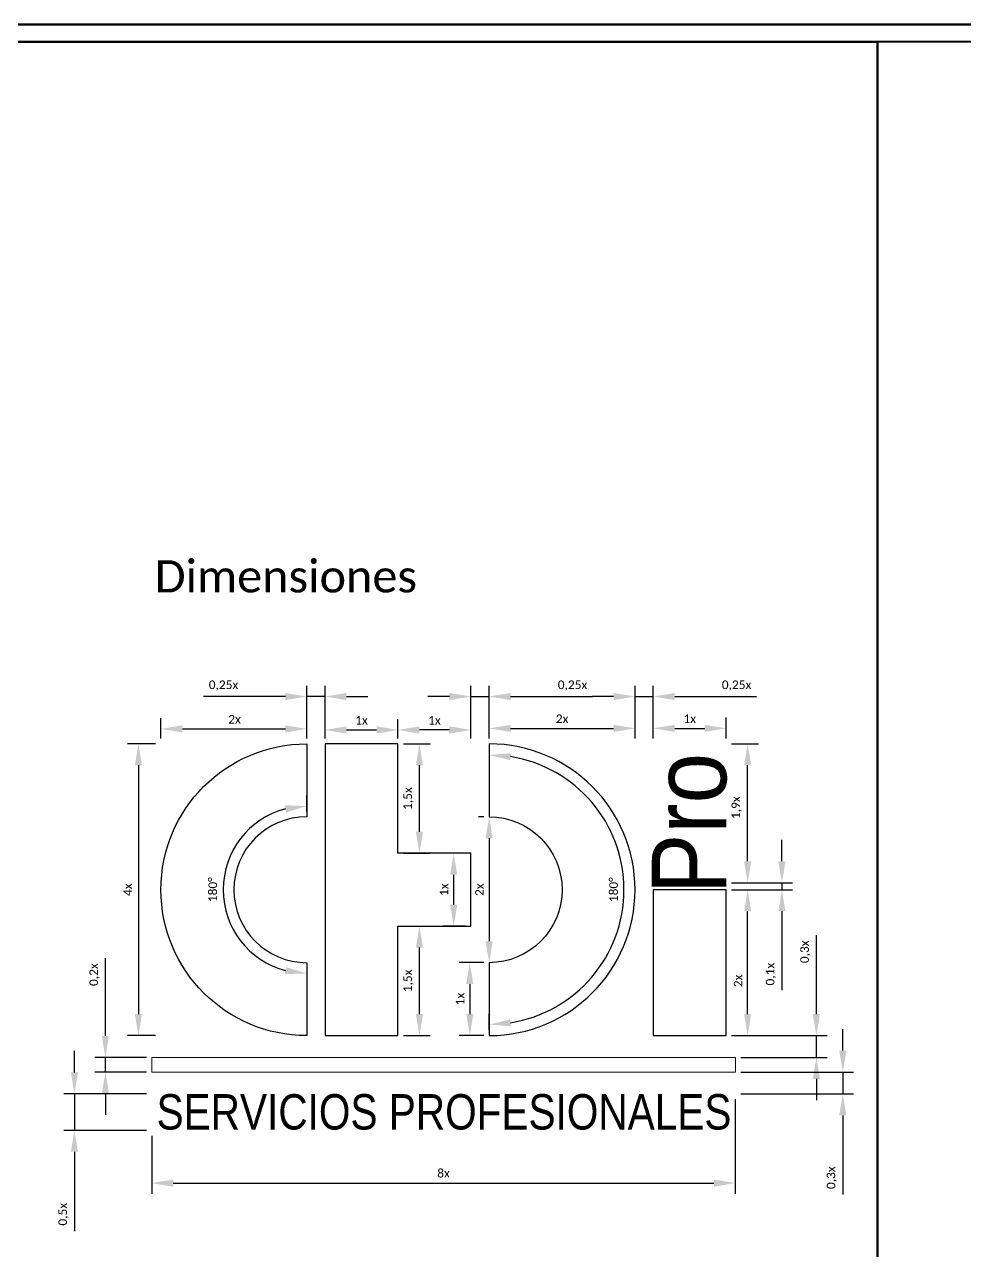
# Paper-space layout 'Dimensiones_cajasXM' of a CAD drawing. Header units: metres. Extents: x -968 to 2373, y -423 to 894.
# Drawn here: x -815.1 to -705.6, y -141.4 to 1.5 of the extents above; entities that cross this region are included whole.
import ezdxf
from ezdxf.enums import TextEntityAlignment as Align

# ---------------------------------------------------------------- set-up
doc = ezdxf.new("R2010")
doc.units = ezdxf.units.M
doc.layers.get('Defpoints').update_dxf_attribs({"color": 255})
doc.layers.add('G-Title_layouts', color=7, linetype='Continuous', lineweight=50, true_color=0x323232)
doc.styles.add('CTDi Corporate', font='Skia.ttf')
doc.styles.get("Standard").update_dxf_attribs({"font": 'Candara.ttf'})
doc.dimstyles.new('ISO-25', dxfattribs={"dimtxt": 2.5, "dimasz": 2.5, "dimexe": 1.25, "dimexo": 0.625, "dimtad": 1, "dimtxsty": 'Standard', "dimcen": 2.5, "dimadec": 0, "dimazin": 0, "dimtfac": 1, "dimtmove": 0, "dimatfit": 3, "dimfxl": 1, "dimarcsym": 0})

# ---------------------------------------------------------------- blocks, each defined once
blk = doc.blocks.new('*D254')
at = {"layer": 'Defpoints', "color": 0, "transparency": 16777216}
for p in [(-771.58, -80.72), (-780.08, -82.34), (-771.58, -82.34)]:
    blk.add_point(p, dxfattribs=at)
at = {"layer": 'G-Title_layouts', "color": 0, "lineweight": -2, "transparency": 16777216}
for p, q in [((-780.08, -81.72), (-780.08, -79.47)), ((-771.58, -81.72), (-771.58, -79.47)), ((-777.58, -80.72), (-774.08, -80.72))]:
    blk.add_line(p, q, dxfattribs=at)
at = {"layer": 'G-Title_layouts', "color": 0, "transparency": 16777216}
for points in [[(-777.58, -80.3), (-777.58, -81.14), (-780.08, -80.72)], [(-774.08, -80.3), (-774.08, -81.14), (-771.58, -80.72)]]:
    blk.add_solid(points, dxfattribs=at)
at = {"layer": 'G-Title_layouts', "color": 0, "lineweight": 15, "transparency": 16777216, "insert": (-775.83, -79.59), "char_height": 1, "attachment_point": 5}
blk.add_mtext('1x', dxfattribs=at)
blk = doc.blocks.new('*D255')
at = {"layer": 'Defpoints', "color": 0, "transparency": 16777216}
for p in [(-763.08, -95.09), (-765.09, -103.59), (-763.08, -103.59)]:
    blk.add_point(p, dxfattribs=at)
at = {"layer": 'G-Title_layouts', "color": 0, "lineweight": -2, "transparency": 16777216}
for p, q in [((-763.7, -95.09), (-766.34, -95.09)), ((-765.09, -97.59), (-765.09, -101.09)), ((-763.7, -103.59), (-766.34, -103.59))]:
    blk.add_line(p, q, dxfattribs=at)
at = {"layer": 'G-Title_layouts', "color": 0, "transparency": 16777216}
for points in [[(-765.5, -97.59), (-764.67, -97.59), (-765.09, -95.09)], [(-765.5, -101.09), (-764.67, -101.09), (-765.09, -103.59)]]:
    blk.add_solid(points, dxfattribs=at)
at = {"layer": 'G-Title_layouts', "color": 0, "lineweight": 15, "transparency": 16777216, "insert": (-766.21, -99.34), "char_height": 1, "attachment_point": 5, "rotation": 90}
blk.add_mtext('1x', dxfattribs=at)
blk = doc.blocks.new('*D256')
at = {"layer": 'Defpoints', "color": 0, "transparency": 16777216}
for p in [(-771.58, -80.72), (-771.58, -82.34), (-763.08, -82.34)]:
    blk.add_point(p, dxfattribs=at)
at = {"layer": 'G-Title_layouts', "color": 0, "lineweight": -2, "transparency": 16777216}
for p, q in [((-771.58, -81.72), (-771.58, -79.47)), ((-763.08, -81.72), (-763.08, -79.47)), ((-765.58, -80.72), (-769.08, -80.72))]:
    blk.add_line(p, q, dxfattribs=at)
at = {"layer": 'G-Title_layouts', "color": 0, "transparency": 16777216}
for points in [[(-769.08, -80.3), (-769.08, -81.14), (-771.58, -80.72)], [(-765.58, -80.3), (-765.58, -81.14), (-763.08, -80.72)]]:
    blk.add_solid(points, dxfattribs=at)
at = {"layer": 'G-Title_layouts', "color": 0, "lineweight": 15, "transparency": 16777216, "insert": (-767.33, -79.59), "char_height": 1, "attachment_point": 5}
blk.add_mtext('1x', dxfattribs=at)
blk = doc.blocks.new('*D257')
at = {"layer": 'Defpoints', "color": 0, "transparency": 16777216}
for p in [(-760.95, -107.84), (-763.21, -116.34), (-760.95, -116.34)]:
    blk.add_point(p, dxfattribs=at)
at = {"layer": 'G-Title_layouts', "color": 0, "lineweight": -2, "transparency": 16777216}
for p, q in [((-761.58, -107.84), (-764.46, -107.84)), ((-763.21, -110.34), (-763.21, -113.84)), ((-761.58, -116.34), (-764.46, -116.34))]:
    blk.add_line(p, q, dxfattribs=at)
at = {"layer": 'G-Title_layouts', "color": 0, "transparency": 16777216}
for points in [[(-763.63, -110.34), (-762.8, -110.34), (-763.21, -107.84)], [(-763.63, -113.84), (-762.8, -113.84), (-763.21, -116.34)]]:
    blk.add_solid(points, dxfattribs=at)
at = {"layer": 'G-Title_layouts', "color": 0, "lineweight": 15, "transparency": 16777216, "insert": (-764.34, -112.09), "char_height": 1, "attachment_point": 5, "rotation": 90}
blk.add_mtext('1x', dxfattribs=at)
blk = doc.blocks.new('*D258')
at = {"layer": 'Defpoints', "color": 0, "transparency": 16777216}
for p in [(-799.2, -82.34), (-801.83, -116.34), (-799.2, -116.34)]:
    blk.add_point(p, dxfattribs=at)
at = {"layer": 'G-Title_layouts', "color": 0, "lineweight": -2, "transparency": 16777216}
for p, q in [((-799.83, -82.34), (-803.08, -82.34)), ((-801.83, -84.84), (-801.83, -113.84)), ((-799.83, -116.34), (-803.08, -116.34))]:
    blk.add_line(p, q, dxfattribs=at)
at = {"layer": 'G-Title_layouts', "color": 0, "transparency": 16777216}
for points in [[(-802.24, -84.84), (-801.41, -84.84), (-801.83, -82.34)], [(-802.24, -113.84), (-801.41, -113.84), (-801.83, -116.34)]]:
    blk.add_solid(points, dxfattribs=at)
at = {"layer": 'G-Title_layouts', "color": 0, "lineweight": 15, "transparency": 16777216, "insert": (-803.08, -99.34), "char_height": 1, "attachment_point": 5, "rotation": 90}
blk.add_mtext('4x', dxfattribs=at)
blk = doc.blocks.new('*D259')
at = {"layer": 'Defpoints', "color": 0, "transparency": 16777216}
for p in [(-760.95, -90.84), (-760.95, -107.84), (-760.95, -107.84)]:
    blk.add_point(p, dxfattribs=at)
at = {"layer": 'G-Title_layouts', "color": 0, "lineweight": -2, "transparency": 16777216}
for p, q in [((-761.58, -90.84), (-762.2, -90.84)), ((-760.95, -93.34), (-760.95, -105.34)), ((-761.58, -107.84), (-762.2, -107.84))]:
    blk.add_line(p, q, dxfattribs=at)
at = {"layer": 'G-Title_layouts', "color": 0, "transparency": 16777216}
for points in [[(-761.37, -93.34), (-760.54, -93.34), (-760.95, -90.84)], [(-761.37, -105.34), (-760.54, -105.34), (-760.95, -107.84)]]:
    blk.add_solid(points, dxfattribs=at)
at = {"layer": 'G-Title_layouts', "color": 0, "lineweight": 15, "transparency": 16777216, "insert": (-762.08, -99.34), "char_height": 1, "attachment_point": 5, "rotation": 90}
blk.add_mtext('2x', dxfattribs=at)
blk = doc.blocks.new('*D260')
at = {"layer": 'Defpoints', "color": 0, "transparency": 16777216}
for p in [(-780.08, -76.82), (-782.2, -82.34), (-780.08, -82.34)]:
    blk.add_point(p, dxfattribs=at)
at = {"layer": 'G-Title_layouts', "color": 0, "lineweight": -2, "transparency": 16777216}
for p, q in [((-782.2, -81.72), (-782.2, -75.57)), ((-780.08, -81.72), (-780.08, -75.57)), ((-784.7, -76.82), (-794.24, -76.82)), ((-780.08, -76.82), (-782.2, -76.82)), ((-777.58, -76.82), (-775.08, -76.82))]:
    blk.add_line(p, q, dxfattribs=at)
at = {"layer": 'G-Title_layouts', "color": 0, "transparency": 16777216}
for points in [[(-784.7, -76.41), (-784.7, -77.24), (-782.2, -76.82)], [(-777.58, -76.41), (-777.58, -77.24), (-780.08, -76.82)]]:
    blk.add_solid(points, dxfattribs=at)
at = {"layer": 'G-Title_layouts', "color": 0, "lineweight": 15, "transparency": 16777216, "insert": (-791.91, -75.55), "char_height": 1, "attachment_point": 5}
blk.add_mtext('0,25x', dxfattribs=at)
blk = doc.blocks.new('*D261')
at = {"layer": 'Defpoints', "color": 0, "transparency": 16777216}
for p in [(-760.95, -76.82), (-763.08, -82.34), (-760.95, -82.34)]:
    blk.add_point(p, dxfattribs=at)
at = {"layer": 'G-Title_layouts', "color": 0, "lineweight": -2, "transparency": 16777216}
for p, q in [((-763.08, -81.72), (-763.08, -75.57)), ((-760.95, -81.72), (-760.95, -75.57)), ((-765.58, -76.82), (-768.08, -76.82)), ((-763.08, -76.82), (-760.95, -76.82)), ((-758.45, -76.82), (-748.92, -76.82))]:
    blk.add_line(p, q, dxfattribs=at)
at = {"layer": 'G-Title_layouts', "color": 0, "transparency": 16777216}
for points in [[(-765.58, -76.41), (-765.58, -77.24), (-763.08, -76.82)], [(-758.45, -76.41), (-758.45, -77.24), (-760.95, -76.82)]]:
    blk.add_solid(points, dxfattribs=at)
at = {"layer": 'G-Title_layouts', "color": 0, "lineweight": 15, "transparency": 16777216, "insert": (-751.24, -75.55), "char_height": 1, "attachment_point": 5}
blk.add_mtext('0,25x', dxfattribs=at)
blk = doc.blocks.new('*D262')
at = {"layer": 'Defpoints', "color": 0, "transparency": 16777216}
for p in [(-733.33, -116.34), (-732.27, -118.89), (-722.82, -118.89)]:
    blk.add_point(p, dxfattribs=at)
at = {"layer": 'G-Title_layouts', "color": 0, "lineweight": -2, "transparency": 16777216}
for p, q in [((-722.82, -113.84), (-722.82, -104.62)), ((-732.7, -116.34), (-721.57, -116.34)), ((-722.82, -118.89), (-722.82, -116.34)), ((-731.64, -118.89), (-721.57, -118.89)), ((-722.82, -121.39), (-722.82, -123.89))]:
    blk.add_line(p, q, dxfattribs=at)
at = {"layer": 'G-Title_layouts', "color": 0, "transparency": 16777216}
for points in [[(-723.24, -113.84), (-722.4, -113.84), (-722.82, -116.34)], [(-723.24, -121.39), (-722.4, -121.39), (-722.82, -118.89)]]:
    blk.add_solid(points, dxfattribs=at)
at = {"layer": 'G-Title_layouts', "color": 0, "lineweight": 15, "transparency": 16777216, "insert": (-724.1, -106.58), "char_height": 1, "attachment_point": 5, "rotation": 90}
blk.add_mtext('0,3x', dxfattribs=at)
blk = doc.blocks.new('*D263')
at = {"layer": 'Defpoints', "color": 0, "transparency": 16777216}
for p in [(-805.67, -118.89), (-800.27, -118.89), (-800.27, -120.59)]:
    blk.add_point(p, dxfattribs=at)
at = {"layer": 'G-Title_layouts', "color": 0, "lineweight": -2, "transparency": 16777216}
for p, q in [((-805.67, -116.39), (-805.67, -107.31)), ((-800.89, -118.89), (-806.92, -118.89)), ((-805.67, -120.59), (-805.67, -118.89)), ((-800.89, -120.59), (-806.92, -120.59)), ((-805.67, -123.09), (-805.67, -125.59))]:
    blk.add_line(p, q, dxfattribs=at)
at = {"layer": 'G-Title_layouts', "color": 0, "transparency": 16777216}
for points in [[(-806.09, -116.39), (-805.26, -116.39), (-805.67, -118.89)], [(-806.09, -123.09), (-805.26, -123.09), (-805.67, -120.59)]]:
    blk.add_solid(points, dxfattribs=at)
at = {"layer": 'G-Title_layouts', "color": 0, "lineweight": 15, "transparency": 16777216, "insert": (-806.94, -109.24), "char_height": 1, "attachment_point": 5, "rotation": 90}
blk.add_mtext('0,2x', dxfattribs=at)
blk = doc.blocks.new('*D264')
at = {"layer": 'Defpoints', "color": 0, "transparency": 16777216}
for p in [(-809.28, -123.14), (-800.27, -123.14), (-800.27, -127.39)]:
    blk.add_point(p, dxfattribs=at)
at = {"layer": 'G-Title_layouts', "color": 0, "lineweight": -2, "transparency": 16777216}
for p, q in [((-809.28, -120.64), (-809.28, -118.14)), ((-800.89, -123.14), (-810.53, -123.14)), ((-809.28, -123.14), (-809.28, -127.39)), ((-800.89, -127.39), (-810.53, -127.39)), ((-809.28, -129.89), (-809.28, -139.13))]:
    blk.add_line(p, q, dxfattribs=at)
at = {"layer": 'G-Title_layouts', "color": 0, "transparency": 16777216}
for points in [[(-809.7, -120.64), (-808.86, -120.64), (-809.28, -123.14)], [(-809.7, -129.89), (-808.86, -129.89), (-809.28, -127.39)]]:
    blk.add_solid(points, dxfattribs=at)
at = {"layer": 'G-Title_layouts', "color": 0, "lineweight": 15, "transparency": 16777216, "insert": (-810.55, -137.17), "char_height": 1, "attachment_point": 5, "rotation": 90}
blk.add_mtext('0,5x', dxfattribs=at)
blk = doc.blocks.new('*D265')
at = {"layer": 'Defpoints', "color": 0, "transparency": 16777216}
for p in [(-732.27, -123.14), (-800.27, -127.39), (-732.27, -133.54)]:
    blk.add_point(p, dxfattribs=at)
at = {"layer": 'G-Title_layouts', "color": 0, "lineweight": -2, "transparency": 16777216}
for p, q in [((-732.27, -123.77), (-732.27, -134.79)), ((-800.27, -128.02), (-800.27, -134.79)), ((-797.77, -133.54), (-734.77, -133.54))]:
    blk.add_line(p, q, dxfattribs=at)
at = {"layer": 'G-Title_layouts', "color": 0, "transparency": 16777216}
for points in [[(-797.77, -133.12), (-797.77, -133.96), (-800.27, -133.54)], [(-734.77, -133.12), (-734.77, -133.96), (-732.27, -133.54)]]:
    blk.add_solid(points, dxfattribs=at)
at = {"layer": 'G-Title_layouts', "color": 0, "lineweight": 15, "transparency": 16777216, "insert": (-766.27, -132.39), "char_height": 1, "attachment_point": 5}
blk.add_mtext('8x', dxfattribs=at)
blk = doc.blocks.new('*D266')
at = {"layer": 'Defpoints', "color": 0, "transparency": 16777216}
for p in [(-743.95, -80.53), (-760.95, -82.34), (-743.95, -82.34)]:
    blk.add_point(p, dxfattribs=at)
at = {"layer": 'G-Title_layouts', "color": 0, "lineweight": -2, "transparency": 16777216}
for p, q in [((-760.95, -81.72), (-760.95, -79.28)), ((-743.95, -81.72), (-743.95, -79.28)), ((-758.45, -80.53), (-746.45, -80.53))]:
    blk.add_line(p, q, dxfattribs=at)
at = {"layer": 'G-Title_layouts', "color": 0, "transparency": 16777216}
for points in [[(-758.45, -80.12), (-758.45, -80.95), (-760.95, -80.53)], [(-746.45, -80.12), (-746.45, -80.95), (-743.95, -80.53)]]:
    blk.add_solid(points, dxfattribs=at)
at = {"layer": 'G-Title_layouts', "color": 0, "lineweight": 15, "transparency": 16777216, "insert": (-752.45, -79.41), "char_height": 1, "attachment_point": 5}
blk.add_mtext('2x', dxfattribs=at)
blk = doc.blocks.new('*D267')
at = {"layer": 'Defpoints', "color": 0, "transparency": 16777216}
for p in [(-732.27, -120.59), (-732.27, -123.14), (-719.74, -123.14)]:
    blk.add_point(p, dxfattribs=at)
at = {"layer": 'G-Title_layouts', "color": 0, "lineweight": -2, "transparency": 16777216}
for p, q in [((-719.74, -118.09), (-719.74, -115.59)), ((-731.64, -120.59), (-718.49, -120.59)), ((-719.74, -120.59), (-719.74, -123.14)), ((-731.64, -123.14), (-718.49, -123.14)), ((-719.74, -125.64), (-719.74, -134.87))]:
    blk.add_line(p, q, dxfattribs=at)
at = {"layer": 'G-Title_layouts', "color": 0, "transparency": 16777216}
for points in [[(-720.16, -118.09), (-719.32, -118.09), (-719.74, -120.59)], [(-720.16, -125.64), (-719.32, -125.64), (-719.74, -123.14)]]:
    blk.add_solid(points, dxfattribs=at)
at = {"layer": 'G-Title_layouts', "color": 0, "lineweight": 15, "transparency": 16777216, "insert": (-721.02, -132.91), "char_height": 1, "attachment_point": 5, "rotation": 90}
blk.add_mtext('0,3x', dxfattribs=at)
blk = doc.blocks.new('*D268')
at = {"layer": 'Defpoints', "color": 0, "transparency": 16777216}
for p in [(-782.2, -80.59), (-799.2, -82.34), (-782.2, -82.34)]:
    blk.add_point(p, dxfattribs=at)
at = {"layer": 'G-Title_layouts', "color": 0, "lineweight": -2, "transparency": 16777216}
for p, q in [((-799.2, -81.72), (-799.2, -79.34)), ((-782.2, -81.72), (-782.2, -79.34)), ((-796.7, -80.59), (-784.7, -80.59))]:
    blk.add_line(p, q, dxfattribs=at)
at = {"layer": 'G-Title_layouts', "color": 0, "transparency": 16777216}
for points in [[(-796.7, -80.18), (-796.7, -81.01), (-799.2, -80.59)], [(-784.7, -80.18), (-784.7, -81.01), (-782.2, -80.59)]]:
    blk.add_solid(points, dxfattribs=at)
at = {"layer": 'G-Title_layouts', "color": 0, "lineweight": 15, "transparency": 16777216, "insert": (-790.62, -79.47), "char_height": 1, "attachment_point": 5}
blk.add_mtext('2x', dxfattribs=at)
blk = doc.blocks.new('*D269')
at = {"layer": 'Defpoints', "color": 0, "transparency": 16777216}
for p in [(-760.95, -82.34), (-760.95, -99.34), (-747.35, -107.2), (-760.95, -116.34)]:
    blk.add_point(p, dxfattribs=at)
at = {"layer": 'G-Title_layouts', "color": 0, "lineweight": -2, "transparency": 16777216}
for p, q in [((-760.95, -82.97), (-760.95, -84.89)), ((-760.95, -115.72), (-760.95, -113.8))]:
    blk.add_line(p, q, dxfattribs=at)
blk.add_arc((-760.95, -99.34), 15.71, 279.1286, 80.8714, dxfattribs=at)
at = {"layer": 'G-Title_layouts', "color": 0, "transparency": 16777216}
for points in [[(-758.49, -84.25), (-758.43, -83.42), (-760.95, -83.64)], [(-758.43, -115.27), (-758.49, -114.44), (-760.95, -115.05)]]:
    blk.add_solid(points, dxfattribs=at)
at = {"layer": 'G-Title_layouts', "color": 0, "lineweight": 15, "transparency": 16777216, "insert": (-746.45, -99.34), "char_height": 1, "attachment_point": 5, "rotation": 90}
blk.add_mtext('180°', dxfattribs=at)
blk = doc.blocks.new('*D270')
at = {"layer": 'Defpoints', "color": 0, "transparency": 16777216}
for p in [(-782.2, -90.84), (-790.65, -94.47), (-782.2, -99.34), (-782.2, -107.84)]:
    blk.add_point(p, dxfattribs=at)
at = {"layer": 'G-Title_layouts', "color": 0, "lineweight": -2, "transparency": 16777216}
for p, q in [((-782.2, -90.22), (-782.2, -88.34)), ((-782.2, -108.47), (-782.2, -110.34))]:
    blk.add_line(p, q, dxfattribs=at)
blk.add_arc((-782.2, -99.34), 9.75, 104.7312, 255.2688, dxfattribs=at)
at = {"layer": 'G-Title_layouts', "color": 0, "transparency": 16777216}
for points in [[(-784.74, -89.5), (-784.63, -90.33), (-782.2, -89.59)], [(-784.63, -108.36), (-784.74, -109.19), (-782.2, -109.09)]]:
    blk.add_solid(points, dxfattribs=at)
at = {"layer": 'G-Title_layouts', "color": 0, "lineweight": 15, "transparency": 16777216, "insert": (-793.16, -99.34), "char_height": 1, "attachment_point": 5, "rotation": 90}
blk.add_mtext('180°', dxfattribs=at)
blk = doc.blocks.new('*D271')
at = {"layer": 'Defpoints', "color": 0, "transparency": 16777216}
for p in [(-771.58, -103.59), (-769.08, -103.59), (-771.58, -116.34)]:
    blk.add_point(p, dxfattribs=at)
at = {"layer": 'G-Title_layouts', "color": 0, "lineweight": -2, "transparency": 16777216}
for p, q in [((-770.95, -103.59), (-767.83, -103.59)), ((-769.08, -113.84), (-769.08, -106.09)), ((-770.95, -116.34), (-767.83, -116.34))]:
    blk.add_line(p, q, dxfattribs=at)
at = {"layer": 'G-Title_layouts', "color": 0, "transparency": 16777216}
for points in [[(-769.49, -106.09), (-768.66, -106.09), (-769.08, -103.59)], [(-769.49, -113.84), (-768.66, -113.84), (-769.08, -116.34)]]:
    blk.add_solid(points, dxfattribs=at)
at = {"layer": 'G-Title_layouts', "color": 0, "lineweight": 15, "transparency": 16777216, "insert": (-770.35, -109.97), "char_height": 1, "attachment_point": 5, "rotation": 90}
blk.add_mtext('1,5x', dxfattribs=at)
blk = doc.blocks.new('*D272')
at = {"layer": 'Defpoints', "color": 0, "transparency": 16777216}
for p in [(-771.58, -82.34), (-769.08, -82.34), (-771.58, -95.09)]:
    blk.add_point(p, dxfattribs=at)
at = {"layer": 'G-Title_layouts', "color": 0, "lineweight": -2, "transparency": 16777216}
for p, q in [((-770.95, -82.34), (-767.83, -82.34)), ((-769.08, -92.59), (-769.08, -84.84)), ((-770.95, -95.09), (-767.83, -95.09))]:
    blk.add_line(p, q, dxfattribs=at)
at = {"layer": 'G-Title_layouts', "color": 0, "transparency": 16777216}
for points in [[(-769.49, -84.84), (-768.66, -84.84), (-769.08, -82.34)], [(-769.49, -92.59), (-768.66, -92.59), (-769.08, -95.09)]]:
    blk.add_solid(points, dxfattribs=at)
at = {"layer": 'G-Title_layouts', "color": 0, "lineweight": 15, "transparency": 16777216, "insert": (-770.35, -88.72), "char_height": 1, "attachment_point": 5, "rotation": 90}
blk.add_mtext('1,5x', dxfattribs=at)
blk = doc.blocks.new('*D273')
at = {"layer": 'Defpoints', "color": 0, "transparency": 16777216}
for p in [(-733.33, -80.53), (-741.83, -82.34), (-733.33, -82.34)]:
    blk.add_point(p, dxfattribs=at)
at = {"layer": 'G-Title_layouts', "color": 0, "lineweight": -2, "transparency": 16777216}
for p, q in [((-741.83, -81.72), (-741.83, -79.28)), ((-733.33, -81.72), (-733.33, -79.28)), ((-739.33, -80.53), (-735.83, -80.53))]:
    blk.add_line(p, q, dxfattribs=at)
at = {"layer": 'G-Title_layouts', "color": 0, "transparency": 16777216}
for points in [[(-739.33, -80.12), (-739.33, -80.95), (-741.83, -80.53)], [(-735.83, -80.12), (-735.83, -80.95), (-733.33, -80.53)]]:
    blk.add_solid(points, dxfattribs=at)
at = {"layer": 'G-Title_layouts', "color": 0, "lineweight": 15, "transparency": 16777216, "insert": (-737.58, -79.41), "char_height": 1, "attachment_point": 5}
blk.add_mtext('1x', dxfattribs=at)
blk = doc.blocks.new('*D274')
at = {"layer": 'Defpoints', "color": 0, "transparency": 16777216}
for p in [(-733.33, -98.53), (-733.33, -99.34), (-726.84, -99.34)]:
    blk.add_point(p, dxfattribs=at)
at = {"layer": 'G-Title_layouts', "color": 0, "lineweight": -2, "transparency": 16777216}
for p, q in [((-726.84, -96.03), (-726.84, -93.53)), ((-732.7, -98.53), (-725.59, -98.53)), ((-726.84, -98.53), (-726.84, -99.34)), ((-732.7, -99.34), (-725.59, -99.34)), ((-726.84, -101.84), (-726.84, -111.03))]:
    blk.add_line(p, q, dxfattribs=at)
at = {"layer": 'G-Title_layouts', "color": 0, "transparency": 16777216}
for points in [[(-727.25, -96.03), (-726.42, -96.03), (-726.84, -98.53)], [(-727.25, -101.84), (-726.42, -101.84), (-726.84, -99.34)]]:
    blk.add_solid(points, dxfattribs=at)
at = {"layer": 'G-Title_layouts', "color": 0, "lineweight": 15, "transparency": 16777216, "insert": (-728.11, -109.18), "char_height": 1, "attachment_point": 5, "rotation": 90}
blk.add_mtext('0,1x', dxfattribs=at)
blk = doc.blocks.new('*D275')
at = {"layer": 'Defpoints', "color": 0, "transparency": 16777216}
for p in [(-741.83, -76.82), (-743.95, -82.34), (-741.83, -82.34)]:
    blk.add_point(p, dxfattribs=at)
at = {"layer": 'G-Title_layouts', "color": 0, "lineweight": -2, "transparency": 16777216}
for p, q in [((-743.95, -81.72), (-743.95, -75.57)), ((-741.83, -81.72), (-741.83, -75.57)), ((-746.45, -76.82), (-748.95, -76.82)), ((-743.95, -76.82), (-741.83, -76.82)), ((-739.33, -76.82), (-729.79, -76.82))]:
    blk.add_line(p, q, dxfattribs=at)
at = {"layer": 'G-Title_layouts', "color": 0, "transparency": 16777216}
for points in [[(-746.45, -76.41), (-746.45, -77.24), (-743.95, -76.82)], [(-739.33, -76.41), (-739.33, -77.24), (-741.83, -76.82)]]:
    blk.add_solid(points, dxfattribs=at)
at = {"layer": 'G-Title_layouts', "color": 0, "lineweight": 15, "transparency": 16777216, "insert": (-732.12, -75.55), "char_height": 1, "attachment_point": 5}
blk.add_mtext('0,25x', dxfattribs=at)
blk = doc.blocks.new('*D276')
at = {"layer": 'Defpoints', "color": 0, "transparency": 16777216}
for p in [(-733.33, -99.34), (-730.83, -99.34), (-733.33, -116.34)]:
    blk.add_point(p, dxfattribs=at)
at = {"layer": 'G-Title_layouts', "color": 0, "lineweight": -2, "transparency": 16777216}
for p, q in [((-732.7, -99.34), (-729.58, -99.34)), ((-730.83, -113.84), (-730.83, -101.84)), ((-732.7, -116.34), (-729.58, -116.34))]:
    blk.add_line(p, q, dxfattribs=at)
at = {"layer": 'G-Title_layouts', "color": 0, "transparency": 16777216}
for points in [[(-731.24, -101.84), (-730.41, -101.84), (-730.83, -99.34)], [(-731.24, -113.84), (-730.41, -113.84), (-730.83, -116.34)]]:
    blk.add_solid(points, dxfattribs=at)
at = {"layer": 'G-Title_layouts', "color": 0, "lineweight": 15, "transparency": 16777216, "insert": (-731.95, -109.97), "char_height": 1, "attachment_point": 5, "rotation": 90}
blk.add_mtext('2x', dxfattribs=at)
blk = doc.blocks.new('*D277')
at = {"layer": 'Defpoints', "color": 0, "transparency": 16777216}
for p in [(-733.33, -82.34), (-730.83, -82.34), (-733.33, -98.53)]:
    blk.add_point(p, dxfattribs=at)
at = {"layer": 'G-Title_layouts', "color": 0, "lineweight": -2, "transparency": 16777216}
for p, q in [((-732.7, -82.34), (-729.58, -82.34)), ((-730.83, -96.03), (-730.83, -84.84)), ((-732.7, -98.53), (-729.58, -98.53))]:
    blk.add_line(p, q, dxfattribs=at)
at = {"layer": 'G-Title_layouts', "color": 0, "transparency": 16777216}
for points in [[(-731.24, -84.84), (-730.41, -84.84), (-730.83, -82.34)], [(-731.24, -96.03), (-730.41, -96.03), (-730.83, -98.53)]]:
    blk.add_solid(points, dxfattribs=at)
at = {"layer": 'G-Title_layouts', "color": 0, "lineweight": 15, "transparency": 16777216, "insert": (-732.11, -89.78), "char_height": 1, "attachment_point": 5, "rotation": 90}
blk.add_mtext('1,9x', dxfattribs=at)

psp = doc.layouts.new('Dimensiones_cajasXM')

# ---------------------------------------------------------------- linework, layer by layer
at = {"layer": 'G-Title_layouts'}
for points in [[(-967.6998, 1.5093), (-69.4498, 1.5093), (-69.4498, -422.593), (-967.6998, -422.593)], [(-965.6998, -0.4907), (-715.6998, -0.4907), (-715.6998, -220.4907), (-965.6998, -220.4907)], [(-715.6998, -0.4907), (-71.4498, -0.2368), (-71.4498, -220.4272), (-715.6998, -220.5541)]]:
    psp.add_lwpolyline(points, close=True, dxfattribs=at)
at = {"layer": 'G-Title_layouts', "linetype": 'Continuous', "lineweight": 30}
for points in [[(-782.2027, -107.8443), (-782.2027, -116.3443, -1), (-782.2027, -82.3443), (-782.2027, -90.8443, 1)], [(-760.9527, -107.8443), (-760.9527, -116.3443, 1), (-760.9527, -82.3443), (-760.9527, -90.8443, -1)]]:
    psp.add_lwpolyline(points, format="xyb", close=True, dxfattribs=at)
for points in [[(-763.0777, -95.0943), (-771.5777, -95.0943), (-771.5777, -82.3443), (-780.0777, -82.3443), (-780.0777, -116.3443), (-771.5777, -116.3443), (-771.5777, -103.5943), (-763.0777, -103.5943)], [(-733.3277, -99.3443), (-741.8277, -99.3443), (-741.8277, -116.3443), (-733.3277, -116.3443)]]:
    psp.add_lwpolyline(points, close=True, dxfattribs=at)
at = {"layer": 'G-Title_layouts', "linetype": 'Continuous', "lineweight": 13}
psp.add_lwpolyline([(-800.2652, -120.5943), (-732.2652, -120.5943), (-732.2652, -118.8943), (-800.2652, -118.8943)], close=True, dxfattribs=at)

# ---------------------------------------------------------------- texts
at = {"layer": 'G-Title_layouts', "color": 250, "style": 'CTDi Corporate', "width": 0.9125}
psp.add_text('Pro', height=8.67, rotation=90, dxfattribs=at).set_placement((-733.3277, -99.8639))
at = {"layer": 'G-Title_layouts', "color": 250, "linetype": 'Continuous', "lineweight": 13, "style": 'CTDi Corporate', "width": 0.8575}
psp.add_text('SERVICIOS PROFESIONALES', height=4.1225, dxfattribs=at).set_placement((-766.2152, -123.1698), align=Align.TOP_CENTER)
at = {"layer": 'G-Title_layouts', "insert": (-799.9242, -64.7318), "char_height": 3.75, "attachment_point": 7}
psp.add_mtext_dynamic_manual_height_columns('Dimensiones', width=93.745588, gutter_width=50, heights=[0], dxfattribs=at)

# ---------------------------------------------------------------- dimensions: what is measured, and where the dimension line sits
at = {"layer": 'G-Title_layouts', "color": 12, "lineweight": 15, "true_color": 0xc80000}
for base, p1, p2, picture, middle in [((-780.0777, -76.822), (-782.2027, -82.3443), (-780.0777, -82.3443), '*D260', (-791.9147, -76.822)), ((-760.9527, -76.822), (-763.0777, -82.3443), (-760.9527, -82.3443), '*D261', (-751.2407, -76.822)), ((-741.8277, -76.822), (-743.9527, -82.3443), (-741.8277, -82.3443), '*D275', (-732.1157, -76.822)), ((-782.2027, -80.5943), (-799.2027, -82.3443), (-782.2027, -82.3443), '*D268', (-790.6202, -80.5943)), ((-771.5777, -80.7193), (-780.0777, -82.3443), (-771.5777, -82.3443), '*D254', (-775.8277, -80.7193)), ((-771.5777, -80.7193), (-763.0777, -82.3443), (-771.5777, -82.3443), '*D256', (-767.3277, -80.7193)), ((-743.9527, -80.5318), (-760.9527, -82.3443), (-743.9527, -82.3443), '*D266', (-752.4527, -80.5318)), ((-733.3277, -80.5318), (-741.8277, -82.3443), (-733.3277, -82.3443), '*D273', (-737.5777, -80.5318)), ((-732.2652, -133.5392), (-800.2652, -127.3944), (-732.2652, -123.1447), '*D265', (-766.2652, -133.5392))]:
    dim = psp.add_linear_dim(base=base, p1=p1, p2=p2, dimstyle='ISO-25', override={"dimscale": 1, "dimtxt": 1, "dimlfac": 0.117647, "dimpost": 'x'}, dxfattribs=at)
    dim.commit()
    dim.dimension.update_dxf_attribs({"geometry": picture, "text_midpoint": middle, "dimtype": 160})
for base, p1, p2, picture, middle in [((-801.8277, -116.3443), (-799.2027, -82.3443), (-799.2027, -116.3443), '*D258', (-801.8277, -99.3443)), ((-769.0777, -82.3443), (-771.5777, -95.0943), (-771.5777, -82.3443), '*D272', (-769.0777, -88.7193)), ((-730.8277, -82.3443), (-733.3277, -98.5298), (-733.3277, -82.3443), '*D277', (-730.8277, -89.7818)), ((-726.8382, -99.3443), (-733.3277, -98.5298), (-733.3277, -99.3443), '*D274', (-726.8382, -109.1792)), ((-765.0882, -103.5943), (-763.0777, -95.0943), (-763.0777, -103.5943), '*D255', (-765.0882, -99.3443)), ((-730.8277, -99.3443), (-733.3277, -116.3443), (-733.3277, -99.3443), '*D276', (-730.8277, -109.9693)), ((-769.0777, -103.5943), (-771.5777, -116.3443), (-771.5777, -103.5943), '*D271', (-769.0777, -109.9693)), ((-722.8199, -118.8943), (-733.3277, -116.3443), (-732.2652, -118.8943), '*D262', (-722.8199, -106.5811)), ((-805.6738, -118.8943), (-800.2652, -120.5943), (-800.2652, -118.8943), '*D263', (-805.6738, -109.2437)), ((-719.7411, -123.1447), (-732.2652, -120.5943), (-732.2652, -123.1447), '*D267', (-719.7411, -132.9078)), ((-809.2803, -123.1447), (-800.2652, -127.3944), (-800.2652, -123.1447), '*D264', (-809.2803, -137.1678))]:
    dim = psp.add_linear_dim(base=base, p1=p1, p2=p2, angle=90, dimstyle='ISO-25', override={"dimscale": 1, "dimtxt": 1, "dimlfac": 0.117647, "dimpost": 'x'}, dxfattribs=at)
    dim.commit()
    dim.dimension.update_dxf_attribs({"geometry": picture, "text_midpoint": middle, "dimtype": 160})
for base, center, p1, p2, override, picture, middle in [((-747.3492, -107.1983), (-760.9527, -99.3443), (-760.9527, -116.3443), (-760.9527, -82.3443), {"dimscale": 1, "dimtxt": 1, "dimlfac": 0.117647, "dimpost": ''}, '*D269', (-746.4534, -99.3443)), ((-790.6467, -94.4691), (-782.2027, -99.3443), (-782.2027, -90.8443), (-782.2027, -107.8443), {"dimscale": 1, "dimtxt": 1, "dimlfac": 0.117647}, '*D270', (-793.1618, -99.3443))]:
    dim = psp.add_angular_dim_3p(base=base, center=center, p1=p1, p2=p2, dimstyle='ISO-25', override=override, dxfattribs=at)
    dim.commit()
    dim.dimension.update_dxf_attribs({"geometry": picture, "text_midpoint": middle})
for base, p1, p2, picture, middle in [((-760.9527, -107.8443), (-760.9527, -90.8443), (-760.9527, -107.8443), '*D259', (-762.0777, -99.3443)), ((-763.2148, -116.3443), (-760.9527, -107.8443), (-760.9527, -116.3443), '*D257', (-764.3398, -112.0943))]:
    dim = psp.add_linear_dim(base=base, p1=p1, p2=p2, angle=90, dimstyle='ISO-25', override={"dimscale": 1, "dimtxt": 1, "dimlfac": 0.117647, "dimlunit": 2, "dimpost": 'x'}, dxfattribs=at)
    dim.commit()
    dim.dimension.update_dxf_attribs({"geometry": picture, "text_midpoint": middle})

doc.saveas('drawing.dxf')
